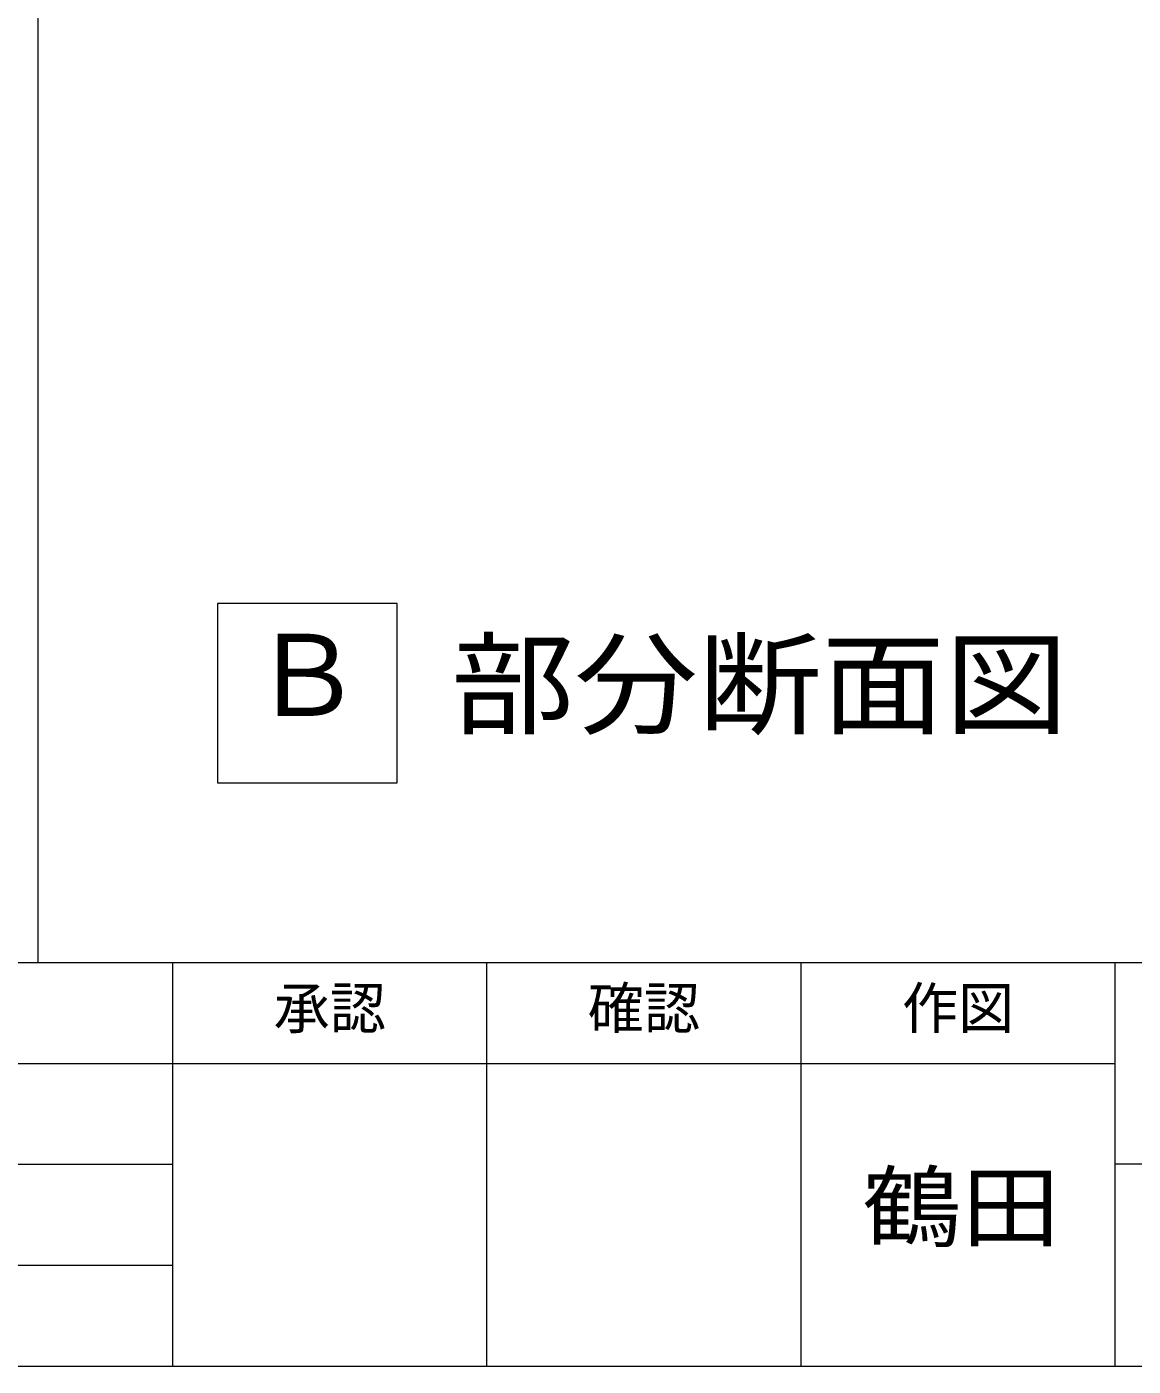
# Model space of a CAD drawing. Units: millimetres at full size, sheet at 1:10; details may follow other scales. Extents: x -2077 to 2023, y -1433 to 1417.
# Drawn here: x -682 to -189, y -1433 to -836 of the extents above; entities that cross this region are included whole.
import ezdxf
from ezdxf.enums import TextEntityAlignment as Align

# ---------------------------------------------------------------- set-up
doc = ezdxf.new("R2010")
doc.units = ezdxf.units.MM
doc.header["$LTSCALE"] = 10
for name, color, linetype, lineweight in [('1-2_文字', 7, 'Continuous', 9), ('F-0_図枠', 7, 'Continuous', 9), ('F-1_レイアウト', 7, 'Continuous', 9)]:
    doc.layers.add(name, color=color, linetype=linetype, lineweight=lineweight)
doc.styles.add('ＭＳ ゴシック', font='')
doc.styles.get('ＭＳ ゴシック').set_extended_font_data('MS Gothic')

msp = doc.modelspace()

# ---------------------------------------------------------------- linework, layer by layer
at = {"layer": '1-2_文字'}
for p, q in [((-597.43, -1092.82), (-597.43, -1172.82)), ((-517.43, -1092.82), (-597.43, -1092.82)), ((-517.43, -1172.82), (-517.43, -1092.82)), ((-597.43, -1172.82), (-517.43, -1172.82))]:
    msp.add_line(p, q, dxfattribs=at)
at = {"layer": 'F-0_図枠'}
for p, q in [((-2077.43, -1252.82), (2022.57, -1252.82)), ((-617.43, -1432.82), (-617.43, -1252.82)), ((-477.43, -1432.82), (-477.43, -1252.82)), ((-337.43, -1432.82), (-337.43, -1252.82)), ((-197.43, -1432.82), (-197.43, -1252.82)), ((-1477.43, -1297.82), (-197.43, -1297.82)), ((-1477.43, -1342.82), (-617.43, -1342.82)), ((1362.57, -1342.82), (-197.43, -1342.82)), ((-1477.43, -1387.82), (-617.43, -1387.82)), ((-2077.43, -1432.82), (2022.57, -1432.82))]:
    msp.add_line(p, q, dxfattribs=at)
at = {"layer": 'F-1_レイアウト'}
msp.add_line((-677.43, -1252.82), (-677.43, -136.93), dxfattribs=at)

# ---------------------------------------------------------------- texts
at = {"layer": '1-2_文字', "style": 'ＭＳ ゴシック'}
msp.add_text('Ｂ', height=36.66, dxfattribs=at).set_placement((-582.71, -1153.99), align=Align.BOTTOM_LEFT)
at = {"layer": '1-2_文字', "style": 'ＭＳ ゴシック', "width": 1.1}
msp.add_text('部分断面図', height=36.66, dxfattribs=at).set_placement((-493.39, -1158.13), align=Align.BOTTOM_LEFT)
at = {"layer": 'F-0_図枠', "style": 'ＭＳ ゴシック'}
for s, p in [('承認', (-572.43, -1287.82)), ('確認', (-432.43, -1287.82)), ('作図', (-292.43, -1287.82))]:
    msp.add_text(s, height=18.33, dxfattribs=at).set_placement(p, align=Align.BOTTOM_LEFT)
at = {"layer": 'F-0_図枠', "style": 'ＭＳ ゴシック', "width": 1.1}
msp.add_text('鶴田', height=29.33, dxfattribs=at).set_placement((-309.93, -1385.32), align=Align.BOTTOM_LEFT)

doc.saveas('drawing.dxf')
